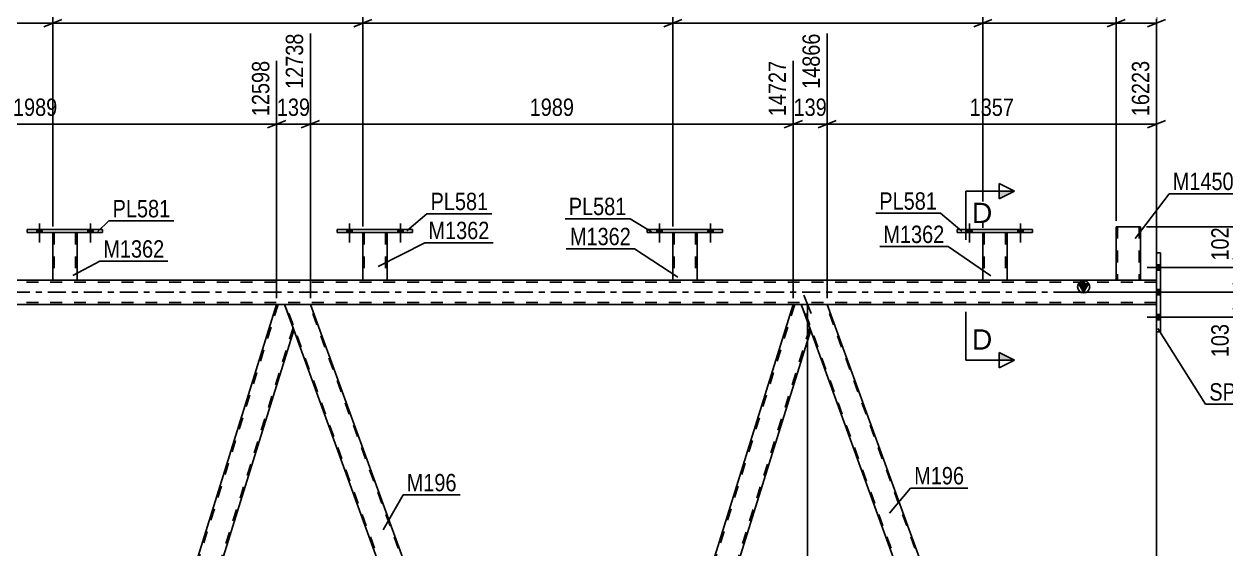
# Model space of a CAD drawing. Header units: millimetres. Extents: x 0 to 841, y 0 to 594.
# Drawn here: x 532.4 to 730.4, y 399 to 485.5 of the extents above; entities that cross this region are included whole.
import ezdxf

# ---------------------------------------------------------------- set-up
doc = ezdxf.new("R2010")
doc.units = ezdxf.units.MM
doc.linetypes.add('DXK_LINE_DOT2', pattern=[3.9198, 1.9599, -1.9599])
doc.linetypes.add('DXK_LINE_DOT3', pattern=[5.9187, 2.979, -0.9799, 0.9799, -0.9799])
doc.styles.add('Arial', font='ARIAL.TTF', dxfattribs={"height": 0.2})
doc.styles.add('Arial Narrow', font='ARIALN.TTF', dxfattribs={"height": 0.2})

# ---------------------------------------------------------------- blocks, each defined once
blk = doc.blocks.new('Part-815137511-3591 - 3456')
at = {"color": 2, "linetype": 'Continuous'}
for p, q in [((532.93, 451.63), (532.93, 451.15)), ((545.33, 451.63), (532.93, 451.63)), ((545.33, 451.15), (545.33, 451.63)), ((532.93, 451.15), (545.33, 451.15))]:
    blk.add_line(p, q, dxfattribs=at)
blk = doc.blocks.new('Bolt-815137511-3643 - 3456')
at = {"linetype": 'Continuous'}
for points in [[(718.99, 445.85), (718.99, 444.97), (719.63, 444.97), (719.63, 445.85)], [(718.99, 445.85), (718.99, 444.97), (719.63, 444.97), (719.63, 445.85)], [(718.99, 445.85), (718.99, 444.97), (719.63, 444.97), (719.63, 445.85)], [(718.99, 441.75), (718.99, 440.87), (719.63, 440.87), (719.63, 441.75)], [(718.99, 441.75), (718.99, 440.87), (719.63, 440.87), (719.63, 441.75)], [(718.99, 437.65), (718.99, 436.77), (719.63, 436.77), (719.63, 437.65)], [(718.99, 437.65), (718.99, 436.77), (719.63, 436.77), (719.63, 437.65)], [(718.99, 437.65), (718.99, 436.77), (719.63, 436.77), (719.63, 437.65)]]:
    blk.add_hatch(color=1, dxfattribs=at).paths.add_polyline_path(points)
at = {"color": 1, "linetype": 'Continuous'}
for p, q in [((719.63, 445.85), (718.99, 445.85)), ((719.63, 445.85), (718.99, 445.85)), ((719.63, 445.85), (718.99, 445.85)), ((720.79, 445.41), (717.47, 445.41)), ((720.79, 445.41), (717.47, 445.41)), ((720.79, 445.41), (717.47, 445.41)), ((719.63, 444.97), (718.99, 444.97)), ((719.63, 444.97), (718.99, 444.97)), ((719.63, 444.97), (718.99, 444.97)), ((719.63, 441.75), (718.99, 441.75)), ((719.63, 441.75), (718.99, 441.75)), ((720.79, 441.31), (717.47, 441.31)), ((720.79, 441.31), (717.47, 441.31)), ((719.63, 440.87), (718.99, 440.87)), ((719.63, 440.87), (718.99, 440.87)), ((720.79, 437.21), (717.47, 437.21)), ((720.79, 437.21), (717.47, 437.21)), ((720.79, 437.21), (717.47, 437.21)), ((719.63, 437.65), (718.99, 437.65)), ((719.63, 437.65), (718.99, 437.65)), ((719.63, 437.65), (718.99, 437.65)), ((719.63, 436.77), (718.99, 436.77)), ((719.63, 436.77), (718.99, 436.77)), ((719.63, 436.77), (718.99, 436.77))]:
    blk.add_line(p, q, dxfattribs=at)
blk = doc.blocks.new('Part-815137511-3586 - 3456')
at = {"color": 2, "linetype": 'Continuous'}
for p, q in [((588.21, 451.15), (588.21, 443.31)), ((592.21, 451.15), (592.21, 443.31)), ((588.21, 443.31), (592.21, 443.31))]:
    blk.add_line(p, q, dxfattribs=at)
at = {"color": 7, "linetype": 'DXK_LINE_DOT2'}
for p, q in [((588.21, 451.15), (592.21, 451.15)), ((588.21, 451.15), (588.21, 451.15)), ((588.21, 451.15), (588.21, 451.15)), ((588.45, 451.15), (588.45, 443.31)), ((591.97, 451.15), (591.97, 443.31)), ((592.21, 451.15), (592.21, 451.15)), ((592.21, 451.15), (592.21, 451.15)), ((591.91, 443.31), (591.95, 443.31)), ((591.91, 443.31), (591.95, 443.31)), ((591.95, 443.31), (591.97, 443.31)), ((591.95, 443.31), (591.97, 443.31))]:
    blk.add_line(p, q, dxfattribs=at)
blk = doc.blocks.new('Bolt-815137511-3470 - 3456')
at = {"linetype": 'Continuous'}
for points in [[(636.65, 451.15), (637.53, 451.15), (637.53, 451.63), (636.65, 451.63)], [(645.05, 451.15), (645.93, 451.15), (645.93, 451.63), (645.05, 451.63)]]:
    blk.add_hatch(color=1, dxfattribs=at).paths.add_polyline_path(points)
at = {"color": 1, "linetype": 'Continuous'}
for p, q in [((636.65, 451.63), (636.65, 451.15)), ((637.09, 452.63), (637.09, 449.51)), ((637.53, 451.63), (637.53, 451.15)), ((645.05, 451.63), (645.05, 451.15)), ((645.49, 452.63), (645.49, 449.51)), ((645.93, 451.63), (645.93, 451.15))]:
    blk.add_line(p, q, dxfattribs=at)
blk = doc.blocks.new('Bolt-815137511-3471 - 3456')
at = {"linetype": 'Continuous'}
for points in [[(636.65, 451.15), (637.53, 451.15), (637.53, 451.63), (636.65, 451.63)], [(645.05, 451.15), (645.93, 451.15), (645.93, 451.63), (645.05, 451.63)]]:
    blk.add_hatch(color=1, dxfattribs=at).paths.add_polyline_path(points)
at = {"color": 1, "linetype": 'Continuous'}
for p, q in [((636.65, 451.63), (636.65, 451.15)), ((637.09, 452.63), (637.09, 449.51)), ((637.53, 451.63), (637.53, 451.15)), ((645.05, 451.63), (645.05, 451.15)), ((645.49, 452.63), (645.49, 449.51)), ((645.93, 451.63), (645.93, 451.15))]:
    blk.add_line(p, q, dxfattribs=at)
blk = doc.blocks.new('Bolt-815137511-3472 - 3456')
at = {"linetype": 'Continuous'}
for points in [[(585.57, 451.15), (586.45, 451.15), (586.45, 451.63), (585.57, 451.63)], [(593.97, 451.15), (594.85, 451.15), (594.85, 451.63), (593.97, 451.63)]]:
    blk.add_hatch(color=1, dxfattribs=at).paths.add_polyline_path(points)
at = {"color": 1, "linetype": 'Continuous'}
for p, q in [((585.57, 451.63), (585.57, 451.15)), ((586.01, 452.63), (586.01, 449.51)), ((586.45, 451.63), (586.45, 451.15)), ((593.97, 451.63), (593.97, 451.15)), ((594.41, 452.63), (594.41, 449.51)), ((594.85, 451.63), (594.85, 451.15))]:
    blk.add_line(p, q, dxfattribs=at)
blk = doc.blocks.new('Bolt-815137511-3473 - 3456')
at = {"linetype": 'Continuous'}
for points in [[(585.57, 451.15), (586.45, 451.15), (586.45, 451.63), (585.57, 451.63)], [(593.97, 451.15), (594.85, 451.15), (594.85, 451.63), (593.97, 451.63)]]:
    blk.add_hatch(color=1, dxfattribs=at).paths.add_polyline_path(points)
at = {"color": 1, "linetype": 'Continuous'}
for p, q in [((585.57, 451.63), (585.57, 451.15)), ((586.01, 452.63), (586.01, 449.51)), ((586.45, 451.63), (586.45, 451.15)), ((593.97, 451.63), (593.97, 451.15)), ((594.41, 452.63), (594.41, 449.51)), ((594.85, 451.63), (594.85, 451.15))]:
    blk.add_line(p, q, dxfattribs=at)
blk = doc.blocks.new('Bolt-815137511-3474 - 3456')
at = {"linetype": 'Continuous'}
for points in [[(534.49, 451.15), (535.37, 451.15), (535.37, 451.63), (534.49, 451.63)], [(542.89, 451.15), (543.77, 451.15), (543.77, 451.63), (542.89, 451.63)]]:
    blk.add_hatch(color=1, dxfattribs=at).paths.add_polyline_path(points)
at = {"color": 1, "linetype": 'Continuous'}
for p, q in [((534.49, 451.63), (534.49, 451.15)), ((534.93, 452.63), (534.93, 449.51)), ((535.37, 451.63), (535.37, 451.15)), ((542.89, 451.63), (542.89, 451.15)), ((543.33, 452.63), (543.33, 449.51)), ((543.77, 451.63), (543.77, 451.15))]:
    blk.add_line(p, q, dxfattribs=at)
blk = doc.blocks.new('Bolt-815137511-3475 - 3456')
at = {"linetype": 'Continuous'}
for points in [[(534.49, 451.15), (535.37, 451.15), (535.37, 451.63), (534.49, 451.63)], [(542.89, 451.15), (543.77, 451.15), (543.77, 451.63), (542.89, 451.63)]]:
    blk.add_hatch(color=1, dxfattribs=at).paths.add_polyline_path(points)
at = {"color": 1, "linetype": 'Continuous'}
for p, q in [((534.49, 451.63), (534.49, 451.15)), ((534.93, 452.63), (534.93, 449.51)), ((535.37, 451.63), (535.37, 451.15)), ((542.89, 451.63), (542.89, 451.15)), ((543.33, 452.63), (543.33, 449.51)), ((543.77, 451.63), (543.77, 451.15))]:
    blk.add_line(p, q, dxfattribs=at)
blk = doc.blocks.new('Bolt-815137511-3478 - 3456')
at = {"linetype": 'Continuous'}
for points in [[(687.73, 451.15), (688.61, 451.15), (688.61, 451.63), (687.73, 451.63)], [(696.13, 451.15), (697.01, 451.15), (697.01, 451.63), (696.13, 451.63)]]:
    blk.add_hatch(color=1, dxfattribs=at).paths.add_polyline_path(points)
at = {"color": 1, "linetype": 'Continuous'}
for p, q in [((687.73, 451.63), (687.73, 451.15)), ((688.17, 452.63), (688.17, 449.51)), ((688.61, 451.63), (688.61, 451.15)), ((696.13, 451.63), (696.13, 451.15)), ((696.57, 452.63), (696.57, 449.51)), ((697.01, 451.63), (697.01, 451.15))]:
    blk.add_line(p, q, dxfattribs=at)
blk = doc.blocks.new('Bolt-815137511-3479 - 3456')
at = {"linetype": 'Continuous'}
for points in [[(687.73, 451.15), (688.61, 451.15), (688.61, 451.63), (687.73, 451.63)], [(696.13, 451.15), (697.01, 451.15), (697.01, 451.63), (696.13, 451.63)]]:
    blk.add_hatch(color=1, dxfattribs=at).paths.add_polyline_path(points)
at = {"color": 1, "linetype": 'Continuous'}
for p, q in [((687.73, 451.63), (687.73, 451.15)), ((688.17, 452.63), (688.17, 449.51)), ((688.61, 451.63), (688.61, 451.15)), ((696.13, 451.63), (696.13, 451.15)), ((696.57, 452.63), (696.57, 449.51)), ((697.01, 451.63), (697.01, 451.15))]:
    blk.add_line(p, q, dxfattribs=at)
blk = doc.blocks.new('Part-815137511-3566 - 3456')
at = {"color": 2, "linetype": 'Continuous'}
for p, q in [((690.37, 451.15), (690.37, 443.31)), ((694.37, 451.15), (694.37, 443.31)), ((690.37, 443.31), (694.37, 443.31))]:
    blk.add_line(p, q, dxfattribs=at)
at = {"color": 7, "linetype": 'DXK_LINE_DOT2'}
for p, q in [((690.37, 451.15), (694.37, 451.15)), ((690.37, 451.15), (690.37, 451.15)), ((690.37, 451.15), (690.37, 451.15)), ((690.61, 451.15), (690.61, 443.31)), ((694.13, 451.15), (694.13, 443.31)), ((694.37, 451.15), (694.37, 451.15)), ((694.37, 451.15), (694.37, 451.15)), ((694.07, 443.31), (694.11, 443.31)), ((694.07, 443.31), (694.11, 443.31)), ((694.11, 443.31), (694.13, 443.31)), ((694.11, 443.31), (694.13, 443.31))]:
    blk.add_line(p, q, dxfattribs=at)
blk = doc.blocks.new('Part-815137511-3571 - 3456')
at = {"color": 2, "linetype": 'Continuous'}
for p, q in [((635.09, 451.63), (635.09, 451.15)), ((647.49, 451.63), (635.09, 451.63)), ((647.49, 451.15), (647.49, 451.63)), ((635.09, 451.15), (647.49, 451.15))]:
    blk.add_line(p, q, dxfattribs=at)
blk = doc.blocks.new('Part-815137511-3576 - 3456')
at = {"color": 2, "linetype": 'Continuous'}
for p, q in [((639.29, 451.15), (639.29, 443.31)), ((643.29, 451.15), (643.29, 443.31)), ((639.29, 443.31), (643.29, 443.31))]:
    blk.add_line(p, q, dxfattribs=at)
at = {"color": 7, "linetype": 'DXK_LINE_DOT2'}
for p, q in [((639.29, 451.15), (643.29, 451.15)), ((639.29, 451.15), (639.29, 451.15)), ((639.29, 451.15), (639.29, 451.15)), ((639.53, 451.15), (639.53, 443.31)), ((643.05, 451.15), (643.05, 443.31)), ((643.29, 451.15), (643.29, 451.15)), ((643.29, 451.15), (643.29, 451.15)), ((642.99, 443.31), (643.03, 443.31)), ((642.99, 443.31), (643.03, 443.31)), ((643.03, 443.31), (643.05, 443.31)), ((643.03, 443.31), (643.05, 443.31))]:
    blk.add_line(p, q, dxfattribs=at)
blk = doc.blocks.new('Part-815137511-3581 - 3456')
at = {"color": 2, "linetype": 'Continuous'}
for p, q in [((584.01, 451.63), (584.01, 451.15)), ((596.41, 451.63), (584.01, 451.63)), ((596.41, 451.15), (596.41, 451.63)), ((584.01, 451.15), (596.41, 451.15))]:
    blk.add_line(p, q, dxfattribs=at)
blk = doc.blocks.new('Part-815137511-3596 - 3456')
at = {"color": 2, "linetype": 'Continuous'}
for p, q in [((537.13, 451.15), (537.13, 443.31)), ((541.13, 451.15), (541.13, 443.31)), ((537.13, 443.31), (541.13, 443.31))]:
    blk.add_line(p, q, dxfattribs=at)
at = {"color": 7, "linetype": 'DXK_LINE_DOT2'}
for p, q in [((537.13, 451.15), (541.13, 451.15)), ((537.13, 451.15), (537.13, 451.15)), ((537.13, 451.15), (537.13, 451.15)), ((537.37, 451.15), (537.37, 443.31)), ((540.89, 451.15), (540.89, 443.31)), ((541.13, 451.15), (541.13, 451.15)), ((541.13, 451.15), (541.13, 451.15)), ((540.83, 443.31), (540.87, 443.31)), ((540.83, 443.31), (540.87, 443.31)), ((540.87, 443.31), (540.89, 443.31)), ((540.87, 443.31), (540.89, 443.31))]:
    blk.add_line(p, q, dxfattribs=at)
blk = doc.blocks.new('Part-815137511-3611 - 3456')
at = {"color": 2, "linetype": 'Continuous'}
for p, q in [((686.17, 451.63), (686.17, 451.15)), ((698.57, 451.63), (686.17, 451.63)), ((698.57, 451.15), (698.57, 451.63)), ((686.17, 451.15), (698.57, 451.15))]:
    blk.add_line(p, q, dxfattribs=at)
blk = doc.blocks.new('Part-815137511-3616 - 3456')
at = {"color": 2, "linetype": 'Continuous'}
for p, q in [((712.35, 452.11), (712.35, 443.31)), ((716.35, 452.11), (712.35, 452.11)), ((716.35, 452.11), (716.35, 443.31)), ((712.35, 443.31), (716.35, 443.31))]:
    blk.add_line(p, q, dxfattribs=at)
at = {"color": 7, "linetype": 'DXK_LINE_DOT2'}
for p, q in [((712.59, 452.11), (712.59, 443.31)), ((716.04, 452.11), (716.05, 452.11)), ((716.05, 452.11), (716.09, 452.11)), ((716.09, 452.11), (716.11, 452.11)), ((716.11, 452.11), (716.11, 443.31)), ((716.09, 443.31), (716.05, 443.31)), ((716.09, 443.31), (716.05, 443.31)), ((716.11, 443.31), (716.09, 443.31)), ((716.09, 443.31), (716.11, 443.31))]:
    blk.add_line(p, q, dxfattribs=at)
blk = doc.blocks.new('Part-815137511-3672 - 3456')
at = {"color": 2, "linetype": 'Continuous'}
for p, q in [((579.58, 439.31), (575.33, 439.31)), ((621.95, 322.9), (579.58, 439.31)), ((617.7, 322.9), (576.86, 435.11))]:
    blk.add_line(p, q, dxfattribs=at)
at = {"color": 7, "linetype": 'DXK_LINE_DOT2'}
for p, q in [((575.33, 439.31), (576.86, 435.11)), ((619.62, 318.09), (575.5, 439.31)), ((623.53, 318.09), (579.41, 439.31)), ((619.45, 318.09), (617.7, 322.9)), ((623.7, 318.09), (621.95, 322.9)), ((623.7, 318.09), (619.45, 318.09))]:
    blk.add_line(p, q, dxfattribs=at)
blk = doc.blocks.new('Part-815137511-3687 - 3456')
at = {"color": 7, "linetype": 'DXK_LINE_DOT2'}
for p, q in [((659.4, 439.31), (622.58, 321.19)), ((661.87, 435.43), (625.3, 318.09)), ((662.01, 435.06), (661.99, 435.11)), ((662.01, 435.06), (661.99, 435.11)), ((622.86, 322.9), (622.44, 321.56)), ((627.05, 322.9), (625.55, 318.09)), ((623.7, 318.09), (622.44, 321.56)), ((625.55, 318.09), (623.7, 318.09))]:
    blk.add_line(p, q, dxfattribs=at)
at = {"color": 2, "linetype": 'Continuous'}
for p, q in [((659.14, 439.31), (622.86, 322.9)), ((660.46, 439.31), (659.14, 439.31)), ((661.99, 435.11), (660.46, 439.31)), ((662.01, 435.06), (627.05, 322.9))]:
    blk.add_line(p, q, dxfattribs=at)
blk = doc.blocks.new('Part-815137511-3697 - 3456')
at = {"color": 2, "linetype": 'Continuous'}
for p, q in [((664.72, 439.31), (660.46, 439.31)), ((708.84, 318.09), (664.72, 439.31)), ((704.58, 318.09), (661.99, 435.11))]:
    blk.add_line(p, q, dxfattribs=at)
at = {"color": 7, "linetype": 'DXK_LINE_DOT2'}
for p, q in [((660.46, 439.31), (661.99, 435.11)), ((704.75, 318.09), (660.63, 439.31)), ((708.67, 318.09), (664.55, 439.31)), ((704.58, 318.09), (708.84, 318.09))]:
    blk.add_line(p, q, dxfattribs=at)
blk = doc.blocks.new('Part-815137511-3702 - 3456')
at = {"color": 2, "linetype": 'Continuous'}
for p, q in [((574.01, 439.31), (537.31, 321.56)), ((575.33, 439.31), (574.01, 439.31)), ((576.86, 435.11), (575.33, 439.31)), ((576.87, 435.06), (540.42, 318.09)), ((538.57, 318.09), (537.33, 321.51))]:
    blk.add_line(p, q, dxfattribs=at)
at = {"color": 7, "linetype": 'DXK_LINE_DOT2'}
for p, q in [((574.26, 439.31), (537.44, 321.19)), ((576.74, 435.43), (540.16, 318.09)), ((576.87, 435.06), (576.86, 435.11)), ((576.87, 435.06), (576.86, 435.11)), ((537.31, 321.56), (537.33, 321.51)), ((540.42, 318.09), (538.57, 318.09))]:
    blk.add_line(p, q, dxfattribs=at)
blk = doc.blocks.new('Part-815137511-3756 - 3456')
at = {"linetype": 'Continuous'}
blk.add_hatch(color=2, dxfattribs=at).paths.add_polyline_path([(706.99, 441.31), (706.19, 442.71), (707.79, 442.71)])
at = {"color": 7, "linetype": 'DXK_LINE_DOT2'}
for p, q in [((718.99, 442.99), (104.25, 442.99)), ((541.13, 443.31), (537.13, 443.31)), ((592.21, 443.31), (588.21, 443.31)), ((643.29, 443.31), (639.29, 443.31)), ((694.37, 443.31), (690.37, 443.31)), ((716.35, 443.31), (712.35, 443.31)), ((718.99, 443.31), (718.99, 439.31)), ((718.99, 439.63), (104.25, 439.63)), ((579.58, 439.31), (574.01, 439.31)), ((664.72, 439.31), (659.14, 439.31))]:
    blk.add_line(p, q, dxfattribs=at)
at = {"color": 2, "linetype": 'Continuous'}
for p, q in [((537.13, 443.31), (490.05, 443.31)), ((588.21, 443.31), (541.13, 443.31)), ((639.29, 443.31), (592.21, 443.31)), ((690.37, 443.31), (643.29, 443.31)), ((712.35, 443.31), (694.37, 443.31)), ((706.99, 441.31), (706.19, 442.71)), ((706.19, 442.71), (707.79, 442.71)), ((707.79, 442.71), (706.99, 441.31)), ((718.99, 443.31), (716.35, 443.31)), ((574.01, 439.31), (494.45, 439.31)), ((659.14, 439.31), (579.58, 439.31)), ((718.99, 439.31), (664.72, 439.31))]:
    blk.add_line(p, q, dxfattribs=at)
at = {"color": 7, "linetype": 'DXK_LINE_DOT3'}
blk.add_line((104.25, 441.31), (718.99, 441.31), dxfattribs=at)
at = {"color": 2, "linetype": 'Continuous'}
blk.add_circle((706.99, 442.21), 1, dxfattribs=at)
blk = doc.blocks.new('Part-815137511-3767 - 3456')
at = {"color": 2, "linetype": 'Continuous'}
for p, q in [((494.45, 439.31), (490.19, 439.31)), ((537.33, 321.51), (494.45, 439.31)), ((534.31, 318.09), (491.72, 435.11))]:
    blk.add_line(p, q, dxfattribs=at)
at = {"color": 7, "linetype": 'DXK_LINE_DOT2'}
for p, q in [((490.19, 439.31), (491.72, 435.11)), ((534.48, 318.09), (490.36, 439.31)), ((538.4, 318.09), (494.28, 439.31)), ((538.57, 318.09), (537.33, 321.51)), ((534.31, 318.09), (538.57, 318.09))]:
    blk.add_line(p, q, dxfattribs=at)
blk = doc.blocks.new('Part-815137511-3777 - 3456')
at = {"color": 2, "linetype": 'Continuous'}
for p, q in [((718.99, 434.81), (718.99, 447.81)), ((718.99, 447.81), (719.63, 447.81)), ((719.63, 447.81), (719.63, 434.81)), ((719.63, 434.81), (718.99, 434.81))]:
    blk.add_line(p, q, dxfattribs=at)
blk = doc.blocks.new('StraightDimension-815137511-11076 - 3456')
at = {"color": 7, "linetype": 'Continuous'}
for p, q in [((718.99, 444.31), (718.99, 500.59)), ((712.35, 453.11), (712.35, 496.09)), ((710.85, 485.05), (713.85, 486.25)), ((712.35, 485.65), (718.99, 485.65)), ((720.49, 486.25), (717.49, 485.05))]:
    blk.add_line(p, q, dxfattribs=at)
at = {"color": 0}
blk.add_wipeout([(719.01, 486.4), (719.01, 490.6), (712.32, 490.6), (712.32, 486.4)], dxfattribs=at)
at = {"color": 0, "linetype": 'Continuous'}
blk.add_wipeout([(718.39, 501.19), (714.19, 501.19), (714.19, 490.85), (718.39, 490.85)], dxfattribs=at)
at = {"color": 3, "linetype": 'Continuous', "style": 'Arial Narrow'}
blk.add_text('16223', height=2.863, rotation=90.0002, dxfattribs=at).set_placement((717.79, 491.45))
at = {"color": 3, "style": 'Arial Narrow'}
blk.add_text('166', height=2.863, dxfattribs=at).set_placement((712.92, 487))
blk = doc.blocks.new('StraightDimension-815137511-11081 - 3456')
at = {"color": 7, "linetype": 'Continuous'}
for p, q in [((486.05, 452.15), (486.05, 496.09)), ((537.13, 452.15), (537.13, 496.09)), ((487.55, 486.25), (484.55, 485.05)), ((486.05, 485.65), (537.13, 485.65)), ((535.63, 485.05), (538.63, 486.25))]:
    blk.add_line(p, q, dxfattribs=at)
at = {"color": 0, "linetype": 'Continuous'}
blk.add_wipeout([(536.53, 496.69), (532.33, 496.69), (532.33, 486.35), (536.53, 486.35)], dxfattribs=at)
at = {"color": 0}
blk.add_wipeout([(515.84, 486.4), (515.84, 490.6), (507.33, 490.6), (507.33, 486.4)], dxfattribs=at)
at = {"color": 3, "linetype": 'Continuous', "style": 'Arial Narrow'}
blk.add_text('11676', height=2.863, rotation=90.0002, dxfattribs=at).set_placement((535.93, 486.95))
at = {"color": 3, "style": 'Arial Narrow'}
blk.add_text('1277', height=2.863, dxfattribs=at).set_placement((507.93, 487))
blk = doc.blocks.new('StraightDimension-815137511-4251 - 3456')
at = {"color": 7, "linetype": 'Continuous'}
for p, q in [((664.72, 440.31), (664.72, 483.97)), ((659.14, 440.31), (659.14, 479.47)), ((657.64, 468.43), (660.64, 469.63)), ((666.22, 469.63), (663.22, 468.43)), ((659.14, 469.03), (664.72, 469.03))]:
    blk.add_line(p, q, dxfattribs=at)
at = {"color": 0}
blk.add_wipeout([(665.27, 469.78), (665.27, 473.98), (658.59, 473.98), (658.59, 469.78)], dxfattribs=at)
at = {"color": 0, "linetype": 'Continuous'}
blk.add_wipeout([(664.12, 484.57), (659.92, 484.57), (659.92, 474.23), (664.12, 474.23)], dxfattribs=at)
at = {"color": 3, "linetype": 'Continuous', "style": 'Arial Narrow'}
blk.add_text('14866', height=2.863, rotation=90.0002, dxfattribs=at).set_placement((663.52, 474.83))
at = {"color": 3, "style": 'Arial Narrow'}
blk.add_text('139', height=2.863, dxfattribs=at).set_placement((659.19, 470.38))
blk = doc.blocks.new('StraightDimension-815137511-11077 - 3456')
at = {"color": 7, "linetype": 'Continuous'}
for p, q in [((690.37, 451.92), (690.37, 496.09)), ((712.35, 453.11), (712.35, 496.09)), ((691.87, 486.25), (688.87, 485.05)), ((690.37, 485.65), (712.35, 485.65)), ((710.85, 485.05), (713.85, 486.25))]:
    blk.add_line(p, q, dxfattribs=at)
at = {"color": 0, "linetype": 'Continuous'}
blk.add_wipeout([(711.75, 496.69), (707.55, 496.69), (707.55, 486.35), (711.75, 486.35)], dxfattribs=at)
at = {"color": 0}
blk.add_wipeout([(704.7, 486.4), (704.7, 490.6), (698.02, 490.6), (698.02, 486.4)], dxfattribs=at)
at = {"color": 3, "linetype": 'Continuous', "style": 'Arial Narrow'}
blk.add_text('16057', height=2.863, rotation=90.0002, dxfattribs=at).set_placement((711.15, 486.95))
at = {"color": 3, "style": 'Arial Narrow'}
blk.add_text('549', height=2.863, dxfattribs=at).set_placement((698.62, 487))
blk = doc.blocks.new('StraightDimension-815137511-4300 - 3456')
at = {"color": 7, "linetype": 'Continuous'}
for p, q in [((579.58, 440.31), (579.58, 483.97)), ((574.01, 440.31), (574.01, 479.47)), ((572.51, 468.43), (575.51, 469.63)), ((581.08, 469.63), (578.08, 468.43)), ((574.01, 469.03), (579.58, 469.03))]:
    blk.add_line(p, q, dxfattribs=at)
at = {"color": 0}
blk.add_wipeout([(580.14, 469.78), (580.14, 473.98), (573.45, 473.98), (573.45, 469.78)], dxfattribs=at)
at = {"color": 0, "linetype": 'Continuous'}
blk.add_wipeout([(578.98, 484.57), (574.78, 484.57), (574.78, 474.23), (578.98, 474.23)], dxfattribs=at)
at = {"color": 3, "linetype": 'Continuous', "style": 'Arial Narrow'}
blk.add_text('12738', height=2.863, rotation=90.0002, dxfattribs=at).set_placement((578.38, 474.83))
at = {"color": 3, "style": 'Arial Narrow'}
blk.add_text('139', height=2.863, dxfattribs=at).set_placement((574.05, 470.38))
blk = doc.blocks.new('StraightDimension-815137511-4324 - 3456')
at = {"color": 7, "linetype": 'Continuous'}
for p, q in [((494.45, 440.31), (494.45, 483.97)), ((574.01, 440.31), (574.01, 479.47)), ((495.95, 469.63), (492.95, 468.43)), ((572.51, 468.43), (575.51, 469.63)), ((494.45, 469.03), (574.01, 469.03))]:
    blk.add_line(p, q, dxfattribs=at)
at = {"color": 0, "linetype": 'Continuous'}
blk.add_wipeout([(573.41, 480.07), (569.21, 480.07), (569.21, 469.73), (573.41, 469.73)], dxfattribs=at)
at = {"color": 0}
blk.add_wipeout([(538.49, 469.78), (538.49, 473.98), (529.97, 473.98), (529.97, 469.78)], dxfattribs=at)
at = {"color": 3, "linetype": 'Continuous', "style": 'Arial Narrow'}
blk.add_text('12598', height=2.863, rotation=90.0002, dxfattribs=at).set_placement((572.81, 470.33))
at = {"color": 3, "style": 'Arial Narrow'}
blk.add_text('1989', height=2.863, dxfattribs=at).set_placement((530.57, 470.38))
blk = doc.blocks.new('StraightDimension-815137511-4163 - 3456')
at = {"color": 7, "linetype": 'Continuous'}
for p, q in [((731.63, 442.83), (732.83, 439.83)), ((704.98, 441.33), (734.63, 441.33)), ((732.23, 437.21), (732.23, 441.33)), ((732.83, 435.71), (731.63, 438.71)), ((720.63, 437.21), (734.63, 437.21))]:
    blk.add_line(p, q, dxfattribs=at)
at = {"color": 0}
blk.add_wipeout([(731.48, 436.68), (727.28, 436.68), (727.28, 430), (731.48, 430)], dxfattribs=at)
at = {"color": 7, "linetype": 'Continuous'}
blk.add_line((732.23, 437.21), (732.23, 429.47), dxfattribs=at)
blk.add_line((732.23, 437.21), (732.23, 429.47), dxfattribs=at)
at = {"color": 3, "style": 'Arial Narrow'}
blk.add_text('103', height=2.863, rotation=90.0002, dxfattribs=at).set_placement((730.88, 430.6))
blk = doc.blocks.new('StraightDimension-815137511-4176 - 3456')
at = {"color": 7, "linetype": 'Continuous'}
for p, q in [((731.63, 446.91), (732.83, 443.91)), ((720.63, 445.41), (734.63, 445.41)), ((732.23, 441.33), (732.23, 445.41)), ((732.83, 439.83), (731.63, 442.83)), ((704.98, 441.33), (734.63, 441.33))]:
    blk.add_line(p, q, dxfattribs=at)
at = {"color": 0}
blk.add_wipeout([(731.48, 452.62), (727.28, 452.62), (727.28, 445.93), (731.48, 445.93)], dxfattribs=at)
at = {"color": 7, "linetype": 'Continuous'}
blk.add_line((732.23, 445.41), (732.23, 453.14), dxfattribs=at)
blk.add_line((732.23, 445.41), (732.23, 453.14), dxfattribs=at)
at = {"color": 3, "style": 'Arial Narrow'}
blk.add_text('102', height=2.863, rotation=90.0002, dxfattribs=at).set_placement((730.88, 446.53))
blk = doc.blocks.new('StraightDimension-815137511-4232 - 3456')
at = {"color": 7, "linetype": 'Continuous'}
for p, q in [((664.72, 440.31), (664.72, 483.97)), ((718.99, 444.31), (718.99, 479.47)), ((666.22, 469.63), (663.22, 468.43)), ((717.49, 468.43), (720.49, 469.63)), ((664.72, 469.03), (718.99, 469.03))]:
    blk.add_line(p, q, dxfattribs=at)
at = {"color": 0, "linetype": 'Continuous'}
blk.add_wipeout([(718.39, 480.07), (714.19, 480.07), (714.19, 469.73), (718.39, 469.73)], dxfattribs=at)
at = {"color": 0}
blk.add_wipeout([(696.11, 469.78), (696.11, 473.98), (687.6, 473.98), (687.6, 469.78)], dxfattribs=at)
at = {"color": 3, "linetype": 'Continuous', "style": 'Arial Narrow'}
blk.add_text('16223', height=2.863, rotation=90.0002, dxfattribs=at).set_placement((717.79, 470.33))
at = {"color": 3, "style": 'Arial Narrow'}
blk.add_text('1357', height=2.863, dxfattribs=at).set_placement((688.2, 470.38))
blk = doc.blocks.new('StraightDimension-815137511-4276 - 3456')
at = {"color": 7, "linetype": 'Continuous'}
for p, q in [((579.58, 440.31), (579.58, 483.97)), ((659.14, 440.31), (659.14, 479.47)), ((581.08, 469.63), (578.08, 468.43)), ((657.64, 468.43), (660.64, 469.63)), ((579.58, 469.03), (659.14, 469.03))]:
    blk.add_line(p, q, dxfattribs=at)
at = {"color": 0, "linetype": 'Continuous'}
blk.add_wipeout([(658.54, 480.07), (654.34, 480.07), (654.34, 469.73), (658.54, 469.73)], dxfattribs=at)
at = {"color": 0}
blk.add_wipeout([(623.62, 469.78), (623.62, 473.98), (615.11, 473.98), (615.11, 469.78)], dxfattribs=at)
at = {"color": 3, "linetype": 'Continuous', "style": 'Arial Narrow'}
blk.add_text('14727', height=2.863, rotation=90.0002, dxfattribs=at).set_placement((657.94, 470.33))
at = {"color": 3, "style": 'Arial Narrow'}
blk.add_text('1989', height=2.863, dxfattribs=at).set_placement((615.71, 470.38))
blk = doc.blocks.new('StraightDimension-815137511-4534 - 3456')
at = {"color": 7, "linetype": 'Continuous'}
for p, q in [((718.99, 438.31), (718.99, 368.5)), ((740.61, 319.09), (740.61, 373.75)), ((720.49, 371.5), (717.49, 370.3)), ((718.99, 370.9), (740.61, 370.9)), ((739.11, 370.3), (742.11, 371.5))]:
    blk.add_line(p, q, dxfattribs=at)
at = {"color": 0}
blk.add_wipeout([(734.05, 371.65), (734.05, 375.85), (725.54, 375.85), (725.54, 371.65)], dxfattribs=at)
at = {"color": 3, "style": 'Arial Narrow'}
blk.add_text('1431', height=2.863, dxfattribs=at).set_placement((726.14, 372.25))
blk = doc.blocks.new('StraightDimension-815137511-4877 - 3456')
at = {"color": 7, "linetype": 'Continuous'}
for p, q in [((763.36, 439.81), (762.16, 442.81)), ((720.63, 441.31), (765.16, 441.31)), ((762.76, 315.45), (762.76, 441.31)), ((762.16, 316.95), (763.36, 313.95)), ((742.25, 315.45), (765.16, 315.45))]:
    blk.add_line(p, q, dxfattribs=at)
at = {"color": 0}
blk.add_wipeout([(762.01, 382.63), (757.81, 382.63), (757.81, 374.12), (762.01, 374.12)], dxfattribs=at)
at = {"color": 3, "style": 'Arial Narrow'}
blk.add_text('3147', height=2.863, rotation=90.0002, dxfattribs=at).set_placement((761.41, 374.72))
blk = doc.blocks.new('StraightDimension-815137511-5139 - 3456')
at = {"color": 7, "linetype": 'Continuous'}
for p, q in [((662.1, 437.81), (660.9, 440.81)), ((681.69, 439.31), (658.65, 439.31)), ((661.5, 318.09), (661.5, 439.31)), ((660.9, 319.59), (662.1, 316.59)), ((680.82, 318.09), (658.65, 318.09))]:
    blk.add_line(p, q, dxfattribs=at)
at = {"color": 0}
blk.add_wipeout([(660.75, 382.95), (656.55, 382.95), (656.55, 374.44), (660.75, 374.44)], dxfattribs=at)
at = {"color": 3, "style": 'Arial Narrow'}
blk.add_text('3031', height=2.863, rotation=90.0002, dxfattribs=at).set_placement((660.15, 375.04))
blk = doc.blocks.new('StraightDimension-815137511-11078 - 3456')
at = {"color": 7, "linetype": 'Continuous'}
for p, q in [((639.29, 452.15), (639.29, 496.09)), ((690.37, 451.92), (690.37, 496.09)), ((640.79, 486.25), (637.79, 485.05)), ((639.29, 485.65), (690.37, 485.65)), ((688.87, 485.05), (691.87, 486.25))]:
    blk.add_line(p, q, dxfattribs=at)
at = {"color": 0, "linetype": 'Continuous'}
blk.add_wipeout([(689.77, 496.69), (685.57, 496.69), (685.57, 486.35), (689.77, 486.35)], dxfattribs=at)
at = {"color": 0}
blk.add_wipeout([(669.09, 486.4), (669.09, 490.6), (660.57, 490.6), (660.57, 486.4)], dxfattribs=at)
at = {"color": 3, "linetype": 'Continuous', "style": 'Arial Narrow'}
blk.add_text('15507', height=2.863, rotation=90.0002, dxfattribs=at).set_placement((689.17, 486.95))
at = {"color": 3, "style": 'Arial Narrow'}
blk.add_text('1277', height=2.863, dxfattribs=at).set_placement((661.17, 487))
blk = doc.blocks.new('StraightDimension-815137511-11079 - 3456')
at = {"color": 7, "linetype": 'Continuous'}
for p, q in [((588.21, 452.15), (588.21, 496.09)), ((639.29, 452.15), (639.29, 496.09)), ((589.71, 486.25), (586.71, 485.05)), ((588.21, 485.65), (639.29, 485.65)), ((637.79, 485.05), (640.79, 486.25))]:
    blk.add_line(p, q, dxfattribs=at)
at = {"color": 0, "linetype": 'Continuous'}
blk.add_wipeout([(638.69, 496.69), (634.49, 496.69), (634.49, 486.35), (638.69, 486.35)], dxfattribs=at)
at = {"color": 0}
blk.add_wipeout([(618, 486.4), (618, 490.6), (609.49, 490.6), (609.49, 486.4)], dxfattribs=at)
at = {"color": 3, "linetype": 'Continuous', "style": 'Arial Narrow'}
blk.add_text('14230', height=2.863, rotation=90.0002, dxfattribs=at).set_placement((638.09, 486.95))
at = {"color": 3, "style": 'Arial Narrow'}
blk.add_text('1277', height=2.863, dxfattribs=at).set_placement((610.09, 487))
blk = doc.blocks.new('StraightDimension-815137511-11080 - 3456')
at = {"color": 7, "linetype": 'Continuous'}
for p, q in [((537.13, 452.15), (537.13, 496.09)), ((588.21, 452.15), (588.21, 496.09)), ((538.63, 486.25), (535.63, 485.05)), ((537.13, 485.65), (588.21, 485.65)), ((586.71, 485.05), (589.71, 486.25))]:
    blk.add_line(p, q, dxfattribs=at)
at = {"color": 0, "linetype": 'Continuous'}
blk.add_wipeout([(587.61, 496.69), (583.41, 496.69), (583.41, 486.35), (587.61, 486.35)], dxfattribs=at)
at = {"color": 0}
blk.add_wipeout([(566.92, 486.4), (566.92, 490.6), (558.41, 490.6), (558.41, 486.4)], dxfattribs=at)
at = {"color": 3, "linetype": 'Continuous', "style": 'Arial Narrow'}
blk.add_text('12953', height=2.863, rotation=90.0002, dxfattribs=at).set_placement((587.01, 486.95))
at = {"color": 3, "style": 'Arial Narrow'}
blk.add_text('1277', height=2.863, dxfattribs=at).set_placement((559.01, 487))
blk = doc.blocks.new('StraightDimension-815137511-11304 - 3456')
at = {"color": 7, "linetype": 'Continuous'}
for p, q in [((770.23, 450.61), (769.03, 453.61)), ((717.35, 452.11), (772.03, 452.11)), ((769.63, 307.7), (769.63, 452.11)), ((769.03, 309.2), (770.23, 306.2)), ((631.19, 307.7), (772.03, 307.7))]:
    blk.add_line(p, q, dxfattribs=at)
at = {"color": 0}
blk.add_wipeout([(768.88, 384.16), (764.68, 384.16), (764.68, 375.65), (768.88, 375.65)], dxfattribs=at)
at = {"color": 3, "style": 'Arial Narrow'}
blk.add_text('3610', height=2.863, rotation=90.0002, dxfattribs=at).set_placement((768.28, 376.25))
blk = doc.blocks.new('Mark-815137511-3572 - 3456')
at = {"color": 0}
blk.add_wipeout([(632.39, 449.07), (632.39, 452.07), (622.34, 452.07), (622.34, 449.07)], dxfattribs=at)
blk.add_wipeout([(632.39, 449.07), (632.39, 452.07), (622.34, 452.07), (622.34, 449.07)], dxfattribs=at)
at = {"color": 30, "linetype": 'Continuous'}
for p in [(621.74, 448.47), (640.1, 443.82)]:
    blk.add_line(p, (632.99, 448.47), dxfattribs=at)
at = {"color": 3, "style": 'Arial Narrow'}
blk.add_text('M1362', height=2.863, dxfattribs=at).set_placement((622.34, 449.07))
blk = doc.blocks.new('Mark-815137511-3587 - 3456')
at = {"color": 0}
blk.add_wipeout([(556.5, 453.66), (556.5, 456.66), (546.99, 456.66), (546.99, 453.66)], dxfattribs=at)
blk.add_wipeout([(556.5, 453.66), (556.5, 456.66), (546.99, 456.66), (546.99, 453.66)], dxfattribs=at)
at = {"color": 30, "linetype": 'Continuous'}
for p, q in [((544.54, 451.34), (546.39, 453.06)), ((546.39, 453.06), (557.1, 453.06))]:
    blk.add_line(p, q, dxfattribs=at)
at = {"color": 3, "style": 'Arial Narrow'}
blk.add_text('PL581', height=2.863, dxfattribs=at).set_placement((546.99, 453.66))
blk = doc.blocks.new('Mark-815137511-3607 - 3456')
at = {"color": 0}
blk.add_wipeout([(682.82, 454.92), (682.82, 457.92), (673.32, 457.92), (673.32, 454.92)], dxfattribs=at)
blk.add_wipeout([(682.82, 454.92), (682.82, 457.92), (673.32, 457.92), (673.32, 454.92)], dxfattribs=at)
at = {"color": 30, "linetype": 'Continuous'}
for p in [(672.72, 454.32), (686.91, 451.38)]:
    blk.add_line(p, (683.42, 454.32), dxfattribs=at)
at = {"color": 3, "style": 'Arial Narrow'}
blk.add_text('PL581', height=2.863, dxfattribs=at).set_placement((673.32, 454.92))
blk = doc.blocks.new('Mark-815137511-3592 - 3456')
at = {"color": 0}
blk.add_wipeout([(555.51, 447.02), (555.51, 450.02), (545.46, 450.02), (545.46, 447.02)], dxfattribs=at)
blk.add_wipeout([(555.51, 447.02), (555.51, 450.02), (545.46, 450.02), (545.46, 447.02)], dxfattribs=at)
at = {"color": 30, "linetype": 'Continuous'}
for p, q in [((540.45, 444.06), (544.86, 446.42)), ((544.86, 446.42), (556.11, 446.42))]:
    blk.add_line(p, q, dxfattribs=at)
at = {"color": 3, "style": 'Arial Narrow'}
blk.add_text('M1362', height=2.863, dxfattribs=at).set_placement((545.46, 447.02))
blk = doc.blocks.new('Mark-815137511-3562 - 3456')
at = {"color": 0}
blk.add_wipeout([(684.04, 449.43), (684.04, 452.43), (673.99, 452.43), (673.99, 449.43)], dxfattribs=at)
blk.add_wipeout([(684.04, 449.43), (684.04, 452.43), (673.99, 452.43), (673.99, 449.43)], dxfattribs=at)
at = {"color": 30, "linetype": 'Continuous'}
for p in [(673.39, 448.83), (691.69, 444)]:
    blk.add_line(p, (684.64, 448.83), dxfattribs=at)
at = {"color": 3, "style": 'Arial Narrow'}
blk.add_text('M1362', height=2.863, dxfattribs=at).set_placement((673.99, 449.43))
blk = doc.blocks.new('Mark-815137511-3567 - 3456')
at = {"color": 0}
blk.add_wipeout([(631.66, 454.03), (631.66, 457.03), (622.15, 457.03), (622.15, 454.03)], dxfattribs=at)
blk.add_wipeout([(631.66, 454.03), (631.66, 457.03), (622.15, 457.03), (622.15, 454.03)], dxfattribs=at)
at = {"color": 30, "linetype": 'Continuous'}
for p in [(621.55, 453.43), (635.76, 451.29)]:
    blk.add_line(p, (632.26, 453.43), dxfattribs=at)
at = {"color": 3, "style": 'Arial Narrow'}
blk.add_text('PL581', height=2.863, dxfattribs=at).set_placement((622.15, 454.03))
blk = doc.blocks.new('Mark-815137511-3577 - 3456')
at = {"color": 0}
blk.add_wipeout([(608.88, 454.85), (608.88, 457.85), (599.38, 457.85), (599.38, 454.85)], dxfattribs=at)
blk.add_wipeout([(608.88, 454.85), (608.88, 457.85), (599.38, 457.85), (599.38, 454.85)], dxfattribs=at)
at = {"color": 30, "linetype": 'Continuous'}
for p, q in [((595.47, 451.41), (598.78, 454.25)), ((598.78, 454.25), (609.48, 454.25))]:
    blk.add_line(p, q, dxfattribs=at)
at = {"color": 3, "style": 'Arial Narrow'}
blk.add_text('PL581', height=2.863, dxfattribs=at).set_placement((599.38, 454.85))
blk = doc.blocks.new('Mark-815137511-3582 - 3456')
at = {"color": 0}
blk.add_wipeout([(609.08, 450.07), (609.08, 453.07), (599.03, 453.07), (599.03, 450.07)], dxfattribs=at)
blk.add_wipeout([(609.08, 450.07), (609.08, 453.07), (599.03, 453.07), (599.03, 450.07)], dxfattribs=at)
at = {"color": 30, "linetype": 'Continuous'}
for p, q in [((590.74, 445.58), (598.43, 449.47)), ((598.43, 449.47), (609.68, 449.47))]:
    blk.add_line(p, q, dxfattribs=at)
at = {"color": 3, "style": 'Arial Narrow'}
blk.add_text('M1362', height=2.863, dxfattribs=at).set_placement((599.03, 450.07))
blk = doc.blocks.new('Mark-815137511-3612 - 3456')
at = {"color": 0}
blk.add_wipeout([(731.72, 458.16), (731.72, 461.16), (721.67, 461.16), (721.67, 458.16)], dxfattribs=at)
blk.add_wipeout([(731.72, 458.16), (731.72, 461.16), (721.67, 461.16), (721.67, 458.16)], dxfattribs=at)
at = {"color": 30, "linetype": 'Continuous'}
for p, q in [((715.46, 450.16), (721.07, 457.56)), ((721.07, 457.56), (732.32, 457.56))]:
    blk.add_line(p, q, dxfattribs=at)
at = {"color": 3, "style": 'Arial Narrow'}
blk.add_text('M1450', height=2.863, dxfattribs=at).set_placement((721.67, 458.16))
blk = doc.blocks.new('Mark-815137511-3668 - 3456')
at = {"color": 0}
blk.add_wipeout([(603.68, 408.5), (603.68, 411.5), (595.45, 411.5), (595.45, 408.5)], dxfattribs=at)
blk.add_wipeout([(603.68, 408.5), (603.68, 411.5), (595.45, 411.5), (595.45, 408.5)], dxfattribs=at)
at = {"color": 30, "linetype": 'Continuous'}
for p, q in [((591.56, 402.15), (594.85, 407.9)), ((594.85, 407.9), (604.28, 407.9))]:
    blk.add_line(p, q, dxfattribs=at)
at = {"color": 3, "style": 'Arial Narrow'}
blk.add_text('M196', height=2.863, dxfattribs=at).set_placement((595.45, 408.5))
blk = doc.blocks.new('Mark-815137511-3693 - 3456')
at = {"color": 0}
blk.add_wipeout([(687.29, 409.64), (687.29, 412.64), (679.07, 412.64), (679.07, 409.64)], dxfattribs=at)
blk.add_wipeout([(687.29, 409.64), (687.29, 412.64), (679.07, 412.64), (679.07, 409.64)], dxfattribs=at)
at = {"color": 30, "linetype": 'Continuous'}
for p, q in [((675.02, 404.87), (678.47, 409.04)), ((678.47, 409.04), (687.89, 409.04))]:
    blk.add_line(p, q, dxfattribs=at)
at = {"color": 3, "style": 'Arial Narrow'}
blk.add_text('M196', height=2.863, dxfattribs=at).set_placement((679.07, 409.64))
blk = doc.blocks.new('Mark-815137511-3773 - 3456')
at = {"color": 0}
blk.add_wipeout([(735.73, 423.45), (735.73, 426.45), (727.69, 426.45), (727.69, 423.45)], dxfattribs=at)
blk.add_wipeout([(735.73, 423.45), (735.73, 426.45), (727.69, 426.45), (727.69, 423.45)], dxfattribs=at)
at = {"color": 30, "linetype": 'Continuous'}
for p, q in [((719.23, 435.33), (727.09, 422.85)), ((727.09, 422.85), (736.33, 422.85))]:
    blk.add_line(p, q, dxfattribs=at)
at = {"color": 3, "style": 'Arial Narrow'}
blk.add_text('SP19', height=2.863, dxfattribs=at).set_placement((727.69, 423.45))
blk = doc.blocks.new('SectionMark-815137511-5197 - 3456')
at = {"linetype": 'Continuous'}
for points in [[(693.07, 456.72), (693.07, 457.97), (695.57, 457.97)], [(693.07, 430.11), (693.07, 431.36), (695.57, 430.11)]]:
    blk.add_hatch(color=6, dxfattribs=at).paths.add_polyline_path(points)
at = {"color": 6, "linetype": 'Continuous'}
for p, q in [((687.57, 457.97), (687.57, 449.97)), ((687.57, 457.97), (695.57, 457.97)), ((693.07, 456.72), (693.07, 459.22)), ((693.07, 459.22), (695.57, 457.97)), ((695.57, 457.97), (693.07, 456.72)), ((687.57, 430.11), (687.57, 438.11)), ((687.57, 430.11), (695.57, 430.11)), ((695.57, 430.11), (693.07, 431.36)), ((693.07, 431.36), (693.07, 428.86)), ((695.57, 430.11), (693.07, 428.86))]:
    blk.add_line(p, q, dxfattribs=at)
at = {"color": 0, "linetype": 'Continuous'}
for points in [[(691.94, 452.72), (691.94, 456.22), (688.57, 456.22), (688.57, 452.72)], [(691.94, 431.86), (691.94, 435.36), (688.57, 435.36), (688.57, 431.86)]]:
    blk.add_wipeout(points, dxfattribs=at)
at = {"color": 3, "linetype": 'Continuous', "style": 'Arial'}
for p in [(688.57, 452.72), (688.57, 431.86)]:
    blk.add_text('D', height=3.34, dxfattribs=at).set_placement(p)

msp = doc.modelspace()

# ---------------------------------------------------------------- block references
for name in ['Part-815137511-3591 - 3456', 'Bolt-815137511-3474 - 3456', 'Bolt-815137511-3475 - 3456', 'Part-815137511-3581 - 3456', 'Bolt-815137511-3472 - 3456', 'Bolt-815137511-3473 - 3456', 'Part-815137511-3571 - 3456', 'Bolt-815137511-3470 - 3456', 'Bolt-815137511-3471 - 3456', 'Part-815137511-3611 - 3456', 'Bolt-815137511-3478 - 3456', 'Bolt-815137511-3479 - 3456', 'Part-815137511-3616 - 3456', 'Part-815137511-3596 - 3456', 'Part-815137511-3586 - 3456', 'Part-815137511-3576 - 3456', 'Part-815137511-3566 - 3456', 'Part-815137511-3777 - 3456', 'Bolt-815137511-3643 - 3456', 'Part-815137511-3756 - 3456', 'Part-815137511-3767 - 3456', 'Part-815137511-3702 - 3456', 'Part-815137511-3672 - 3456', 'Part-815137511-3687 - 3456', 'Part-815137511-3697 - 3456']:
    msp.add_blockref(name, (0, 0))

# ---------------------------------------------------------------- next in the draw order: block references
for name in ['StraightDimension-815137511-11076 - 3456', 'StraightDimension-815137511-11081 - 3456', 'StraightDimension-815137511-4300 - 3456', 'StraightDimension-815137511-4251 - 3456', 'StraightDimension-815137511-4163 - 3456', 'Mark-815137511-3668 - 3456']:
    msp.add_blockref(name, (0, 0))

# ---------------------------------------------------------------- next in the draw order: block references
for name in ['StraightDimension-815137511-11077 - 3456', 'StraightDimension-815137511-4324 - 3456', 'StraightDimension-815137511-4276 - 3456', 'StraightDimension-815137511-4534 - 3456']:
    msp.add_blockref(name, (0, 0))

# ---------------------------------------------------------------- next in the draw order: block references
for name in ['StraightDimension-815137511-4176 - 3456', 'Mark-815137511-3592 - 3456']:
    msp.add_blockref(name, (0, 0))

# ---------------------------------------------------------------- next in the draw order: block references
msp.add_blockref('StraightDimension-815137511-4232 - 3456', (0, 0))

# ---------------------------------------------------------------- next in the draw order: block references
for name in ['StraightDimension-815137511-11078 - 3456', 'StraightDimension-815137511-4877 - 3456', 'StraightDimension-815137511-5139 - 3456']:
    msp.add_blockref(name, (0, 0))

# ---------------------------------------------------------------- next in the draw order: block references
msp.add_blockref('StraightDimension-815137511-11079 - 3456', (0, 0))

# ---------------------------------------------------------------- next in the draw order: block references
for name in ['StraightDimension-815137511-11080 - 3456', 'Mark-815137511-3577 - 3456', 'StraightDimension-815137511-11304 - 3456']:
    msp.add_blockref(name, (0, 0))

# ---------------------------------------------------------------- next in the draw order: block references
for name in ['Mark-815137511-3612 - 3456', 'Mark-815137511-3607 - 3456', 'Mark-815137511-3587 - 3456', 'Mark-815137511-3582 - 3456', 'Mark-815137511-3572 - 3456', 'Mark-815137511-3773 - 3456', 'Mark-815137511-3693 - 3456']:
    msp.add_blockref(name, (0, 0))

# ---------------------------------------------------------------- next in the draw order: block references
for name in ['Mark-815137511-3567 - 3456', 'Mark-815137511-3562 - 3456']:
    msp.add_blockref(name, (0, 0))

# ---------------------------------------------------------------- next in the draw order: block references
msp.add_blockref('SectionMark-815137511-5197 - 3456', (0, 0))

doc.saveas('drawing.dxf')
